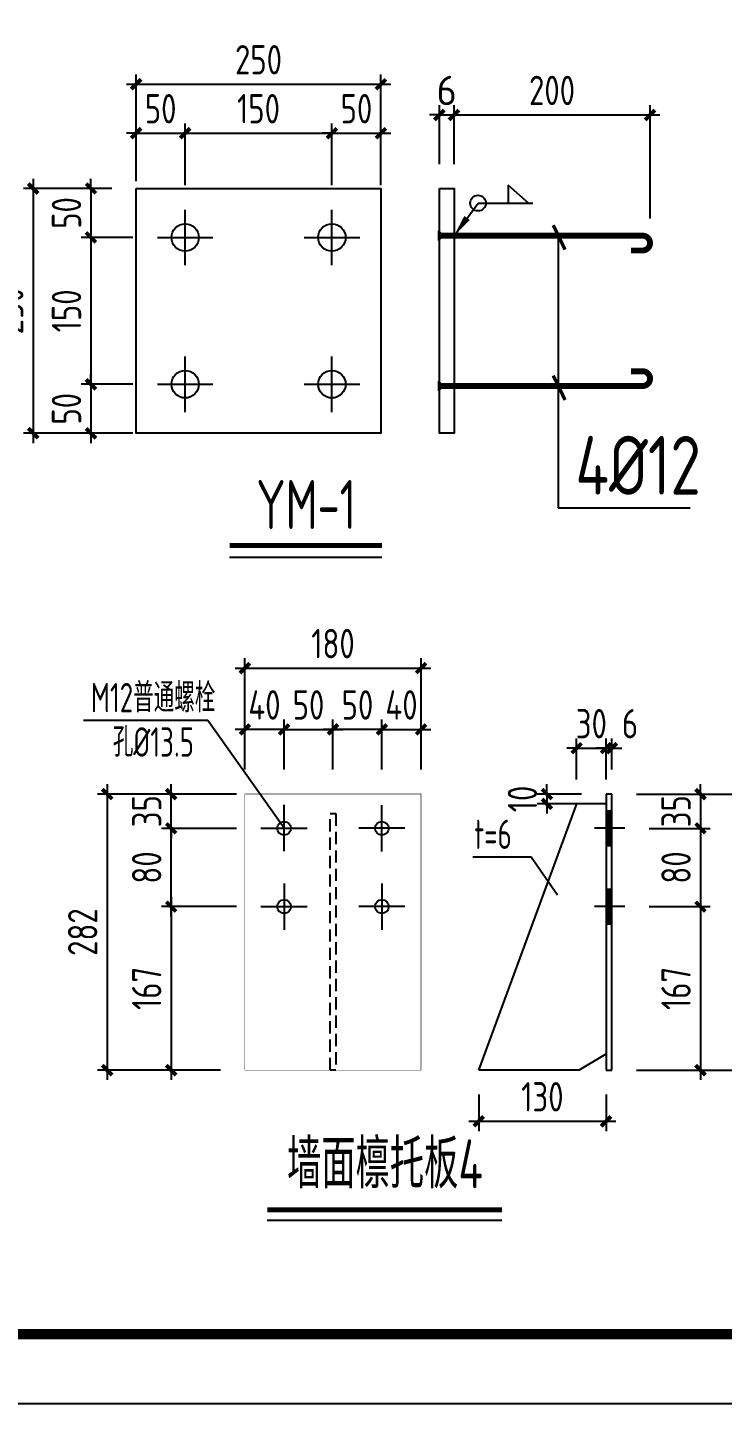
# Model space of a CAD drawing. Extents: x -89996 to 1006241, y -2176 to 440573.
# Drawn here: x 643585 to 657782, y -2176 to 25935 of the extents above; entities that cross this region are included whole.
import ezdxf

# ---------------------------------------------------------------- set-up
doc = ezdxf.new("R2010")
doc.units = 0
doc.header["$LTSCALE"] = 1000
doc.header["$MEASUREMENT"] = 0
doc.linetypes.add('DASHED', pattern=[0.75, 0.5, -0.25])
for name, color, linetype in [('AXIS', 3, 'Continuous'), ('PUB_DIM', 3, 'Continuous'), ('PUB_TEXT', 7, 'Continuous'), ('PUB_TITLE', 4, 'Continuous'), ('PZ', 202, 'Continuous'), ('REIN', 1, 'Continuous'), ('TEXT', 7, 'Continuous'), ('THIN', 7, 'Continuous'), ('框线', 252, 'Continuous')]:
    doc.layers.add(name, color=color, linetype=linetype)
doc.styles.add('TSSD_Dimension', font='Tssdeng.shx', dxfattribs={"width": 0.8, "bigfont": 'hztxt.shx'})
doc.styles.add('TSSD_Label', font='tssdeng.shx', dxfattribs={"width": 0.7, "bigfont": 'hztxt.shx'})
doc.dimstyles.new('TSSD_20_200', dxfattribs={"dimtxt": 600, "dimasz": 200, "dimexe": 200, "dimexo": 500, "dimgap": 200, "dimtad": 1, "dimdec": 0, "dimlfac": 0.05, "dimzin": 0, "dimdsep": 46, "dimtxsty": 'TSSD_Dimension', "dimblk": 'ARCHTICK', "dimblk1": 'ARCHTICK', "dimblk2": 'ARCHTICK', "dimcen": 0, "dimdle": 200, "dimclrt": 7, "dimadec": 0, "dimazin": 0, "dimtfac": 1, "dimtdec": 0, "dimtix": 1, "dimtmove": 2, "dimatfit": 3, "dimfxl": 0, "dimtolj": 1, "dimtzin": 0, "dimarcsym": 0})

# ---------------------------------------------------------------- blocks, each defined once
blk = doc.blocks.new('_ArchTick')
at = {"color": 0, "linetype": 'ByBlock', "const_width": 0.4}
blk.add_lwpolyline([(-0.5, -0.5), (0.5, 0.5)], dxfattribs=at)
blk = doc.blocks.new('*D609')
at = {"layer": 'AXIS', "color": 0, "linetype": 'ByBlock', "lineweight": -2, "transparency": 16777216}
for p, q in [((646519, 8174), (646519, 4434)), ((647853, 7974), (646319, 7974)), ((647525, 4634), (646319, 4634))]:
    blk.add_line(p, q, dxfattribs=at)
at = {"layer": 'Defpoints', "color": 0, "linetype": 'ByBlock', "transparency": 16777216}
for p in [(648353, 7974), (646519, 4634), (648025, 4634)]:
    blk.add_point(p, dxfattribs=at)
at = {"layer": 'AXIS', "color": 0, "linetype": 'ByBlock', "lineweight": -2, "transparency": 16777216, "xscale": 200, "yscale": 200, "zscale": 200}
for p, rotation in [((646519, 7974), 90), ((646519, 4634), 270)]:
    blk.add_blockref('_ArchTick', p, dxfattribs=dict(at, rotation=rotation))
at = {"layer": 'AXIS', "color": 7, "linetype": 'ByBlock', "transparency": 16777216, "insert": (646019, 6304), "char_height": 600, "attachment_point": 5, "rotation": 90, "style": 'TSSD_Dimension'}
blk.add_mtext('\\A1;167', dxfattribs=at)
blk = doc.blocks.new('*D610')
at = {"layer": 'AXIS', "color": 0, "linetype": 'ByBlock', "lineweight": -2, "transparency": 16777216}
for p, q in [((647853, 9574), (646319, 9574)), ((646519, 7774), (646519, 9774)), ((647853, 7974), (646319, 7974))]:
    blk.add_line(p, q, dxfattribs=at)
at = {"layer": 'Defpoints', "color": 0, "linetype": 'ByBlock', "transparency": 16777216}
for p in [(646519, 9574), (648353, 9574), (648353, 7974)]:
    blk.add_point(p, dxfattribs=at)
at = {"layer": 'AXIS', "color": 0, "linetype": 'ByBlock', "lineweight": -2, "transparency": 16777216, "xscale": 200, "yscale": 200, "zscale": 200}
for p, rotation in [((646519, 9574), 90), ((646519, 7974), 270)]:
    blk.add_blockref('_ArchTick', p, dxfattribs=dict(at, rotation=rotation))
at = {"layer": 'AXIS', "color": 7, "linetype": 'ByBlock', "transparency": 16777216, "insert": (646019, 8774), "char_height": 600, "attachment_point": 5, "rotation": 90, "style": 'TSSD_Dimension'}
blk.add_mtext('\\A1;80', dxfattribs=at)
blk = doc.blocks.new('*D462')
at = {"layer": 'AXIS', "color": 0, "linetype": 'ByBlock', "lineweight": -2, "transparency": 16777216}
for p, q in [((649825, 11595), (649625, 11595)), ((649825, 10774), (649825, 11795)), ((650824, 11595), (649825, 11595)), ((650824, 10774), (650824, 11795)), ((650824, 11595), (651024, 11595))]:
    blk.add_line(p, q, dxfattribs=at)
at = {"layer": 'Defpoints', "color": 0, "linetype": 'ByBlock', "transparency": 16777216}
for p in [(649825, 11595), (649825, 10274), (650824, 10274)]:
    blk.add_point(p, dxfattribs=at)
at = {"layer": 'AXIS', "color": 0, "linetype": 'ByBlock', "lineweight": -2, "transparency": 16777216, "xscale": 200, "yscale": 200, "zscale": 200}
blk.add_blockref('_ArchTick', (649825, 11595), dxfattribs=at)
at = {"layer": 'AXIS', "color": 0, "linetype": 'ByBlock', "lineweight": -2, "transparency": 16777216, "xscale": 200, "yscale": 200, "zscale": 200, "rotation": 180}
blk.add_blockref('_ArchTick', (650824, 11595), dxfattribs=at)
at = {"layer": 'AXIS', "color": 7, "linetype": 'ByBlock', "transparency": 16777216, "insert": (650325, 12095), "char_height": 600, "attachment_point": 5, "style": 'TSSD_Dimension'}
blk.add_mtext('\\A1;50', dxfattribs=at)
blk = doc.blocks.new('*D463')
at = {"layer": 'AXIS', "color": 0, "linetype": 'ByBlock', "lineweight": -2, "transparency": 16777216}
for p, q in [((648826, 11595), (648626, 11595)), ((648826, 10774), (648826, 11795)), ((648826, 11595), (649825, 11595)), ((649825, 10774), (649825, 11795)), ((649825, 11595), (650025, 11595))]:
    blk.add_line(p, q, dxfattribs=at)
at = {"layer": 'Defpoints', "color": 0, "linetype": 'ByBlock', "transparency": 16777216}
for p in [(649825, 11595), (648826, 10274), (649825, 10274)]:
    blk.add_point(p, dxfattribs=at)
at = {"layer": 'AXIS', "color": 0, "linetype": 'ByBlock', "lineweight": -2, "transparency": 16777216, "xscale": 200, "yscale": 200, "zscale": 200}
blk.add_blockref('_ArchTick', (648826, 11595), dxfattribs=at)
at = {"layer": 'AXIS', "color": 0, "linetype": 'ByBlock', "lineweight": -2, "transparency": 16777216, "xscale": 200, "yscale": 200, "zscale": 200, "rotation": 180}
blk.add_blockref('_ArchTick', (649825, 11595), dxfattribs=at)
at = {"layer": 'AXIS', "color": 7, "linetype": 'ByBlock', "transparency": 16777216, "insert": (649325, 12095), "char_height": 600, "attachment_point": 5, "style": 'TSSD_Dimension'}
blk.add_mtext('\\A1;50', dxfattribs=at)
blk = doc.blocks.new('*D464')
at = {"layer": 'AXIS', "color": 0, "linetype": 'ByBlock', "lineweight": -2, "transparency": 16777216}
for p, q in [((648025, 11595), (647825, 11595)), ((648025, 10774), (648025, 11795)), ((648826, 11595), (648025, 11595)), ((648826, 10774), (648826, 11795)), ((648826, 11595), (649026, 11595))]:
    blk.add_line(p, q, dxfattribs=at)
at = {"layer": 'Defpoints', "color": 0, "linetype": 'ByBlock', "transparency": 16777216}
for p in [(648025, 11595), (648025, 10274), (648826, 10274)]:
    blk.add_point(p, dxfattribs=at)
at = {"layer": 'AXIS', "color": 0, "linetype": 'ByBlock', "lineweight": -2, "transparency": 16777216, "xscale": 200, "yscale": 200, "zscale": 200}
blk.add_blockref('_ArchTick', (648025, 11595), dxfattribs=at)
at = {"layer": 'AXIS', "color": 0, "linetype": 'ByBlock', "lineweight": -2, "transparency": 16777216, "xscale": 200, "yscale": 200, "zscale": 200, "rotation": 180}
blk.add_blockref('_ArchTick', (648826, 11595), dxfattribs=at)
at = {"layer": 'AXIS', "color": 7, "linetype": 'ByBlock', "transparency": 16777216, "insert": (648425, 12095), "char_height": 600, "attachment_point": 5, "style": 'TSSD_Dimension'}
blk.add_mtext('\\A1;40', dxfattribs=at)
blk = doc.blocks.new('*D465')
at = {"layer": 'AXIS', "color": 0, "linetype": 'ByBlock', "lineweight": -2, "transparency": 16777216}
for p, q in [((650825, 11595), (650625, 11595)), ((650825, 10774), (650825, 11795)), ((650825, 11595), (651625, 11595)), ((651625, 10774), (651625, 11795)), ((651625, 11595), (651825, 11595))]:
    blk.add_line(p, q, dxfattribs=at)
at = {"layer": 'Defpoints', "color": 0, "linetype": 'ByBlock', "transparency": 16777216}
for p in [(651625, 11595), (650825, 10274), (651625, 10274)]:
    blk.add_point(p, dxfattribs=at)
at = {"layer": 'AXIS', "color": 0, "linetype": 'ByBlock', "lineweight": -2, "transparency": 16777216, "xscale": 200, "yscale": 200, "zscale": 200}
blk.add_blockref('_ArchTick', (650825, 11595), dxfattribs=at)
at = {"layer": 'AXIS', "color": 0, "linetype": 'ByBlock', "lineweight": -2, "transparency": 16777216, "xscale": 200, "yscale": 200, "zscale": 200, "rotation": 180}
blk.add_blockref('_ArchTick', (651625, 11595), dxfattribs=at)
at = {"layer": 'AXIS', "color": 7, "linetype": 'ByBlock', "transparency": 16777216, "insert": (651225, 12095), "char_height": 600, "attachment_point": 5, "style": 'TSSD_Dimension'}
blk.add_mtext('\\A1;40', dxfattribs=at)
blk = doc.blocks.new('*D466')
at = {"layer": 'AXIS', "color": 0, "linetype": 'ByBlock', "lineweight": -2, "transparency": 16777216}
for p, q in [((648025, 10774), (648025, 13048)), ((651625, 10774), (651625, 13048)), ((647825, 12848), (651825, 12848))]:
    blk.add_line(p, q, dxfattribs=at)
at = {"layer": 'Defpoints', "color": 0, "linetype": 'ByBlock', "transparency": 16777216}
for p in [(651625, 12848), (648025, 10274), (651625, 10274)]:
    blk.add_point(p, dxfattribs=at)
at = {"layer": 'AXIS', "color": 0, "linetype": 'ByBlock', "lineweight": -2, "transparency": 16777216, "xscale": 200, "yscale": 200, "zscale": 200, "rotation": 180}
blk.add_blockref('_ArchTick', (648025, 12848), dxfattribs=at)
at = {"layer": 'AXIS', "color": 0, "linetype": 'ByBlock', "lineweight": -2, "transparency": 16777216, "xscale": 200, "yscale": 200, "zscale": 200}
blk.add_blockref('_ArchTick', (651625, 12848), dxfattribs=at)
at = {"layer": 'AXIS', "color": 7, "linetype": 'ByBlock', "transparency": 16777216, "insert": (649825, 13348), "char_height": 600, "attachment_point": 5, "style": 'TSSD_Dimension'}
blk.add_mtext('\\A1;180', dxfattribs=at)
blk = doc.blocks.new('*D467')
at = {"layer": 'AXIS', "color": 0, "linetype": 'ByBlock', "lineweight": -2, "transparency": 16777216}
for p, q in [((645212, 10474), (645212, 4434)), ((647525, 10274), (645012, 10274)), ((647525, 4634), (645012, 4634))]:
    blk.add_line(p, q, dxfattribs=at)
at = {"layer": 'Defpoints', "color": 0, "linetype": 'ByBlock', "transparency": 16777216}
for p in [(648025, 10274), (645212, 4634), (648025, 4634)]:
    blk.add_point(p, dxfattribs=at)
at = {"layer": 'AXIS', "color": 0, "linetype": 'ByBlock', "lineweight": -2, "transparency": 16777216, "xscale": 200, "yscale": 200, "zscale": 200}
for p, rotation in [((645212, 10274), 90), ((645212, 4634), 270)]:
    blk.add_blockref('_ArchTick', p, dxfattribs=dict(at, rotation=rotation))
at = {"layer": 'AXIS', "color": 7, "linetype": 'ByBlock', "transparency": 16777216, "insert": (644712, 7454), "char_height": 600, "attachment_point": 5, "rotation": 90, "style": 'TSSD_Dimension'}
blk.add_mtext('\\A1;282', dxfattribs=at)
blk = doc.blocks.new('*D611')
at = {"layer": 'AXIS', "color": 0, "linetype": 'ByBlock', "lineweight": -2, "transparency": 16777216}
for p, q in [((646519, 10274), (646519, 10474)), ((647853, 10274), (646319, 10274)), ((646519, 9574), (646519, 10274)), ((647853, 9574), (646319, 9574)), ((646519, 9574), (646519, 9374))]:
    blk.add_line(p, q, dxfattribs=at)
at = {"layer": 'Defpoints', "color": 0, "linetype": 'ByBlock', "transparency": 16777216}
for p in [(646519, 10274), (648353, 10274), (648353, 9574)]:
    blk.add_point(p, dxfattribs=at)
at = {"layer": 'AXIS', "color": 0, "linetype": 'ByBlock', "lineweight": -2, "transparency": 16777216, "xscale": 200, "yscale": 200, "zscale": 200}
for p, rotation in [((646519, 10274), 270), ((646519, 9574), 90)]:
    blk.add_blockref('_ArchTick', p, dxfattribs=dict(at, rotation=rotation))
at = {"layer": 'AXIS', "color": 7, "linetype": 'ByBlock', "transparency": 16777216, "insert": (646019, 9924), "char_height": 600, "attachment_point": 5, "rotation": 90, "style": 'TSSD_Dimension'}
blk.add_mtext('\\A1;35', dxfattribs=at)
blk = doc.blocks.new('*D468')
at = {"layer": 'AXIS', "color": 0, "linetype": 'ByBlock', "lineweight": -2, "transparency": 16777216}
for p, q in [((658934, 10474), (658934, 4434)), ((656023, 10274), (659134, 10274)), ((656023, 4634), (659134, 4634))]:
    blk.add_line(p, q, dxfattribs=at)
at = {"layer": 'Defpoints', "color": 0, "linetype": 'ByBlock', "transparency": 16777216}
for p in [(655523, 10274), (655523, 4634), (658934, 4634)]:
    blk.add_point(p, dxfattribs=at)
at = {"layer": 'AXIS', "color": 0, "linetype": 'ByBlock', "lineweight": -2, "transparency": 16777216, "xscale": 200, "yscale": 200, "zscale": 200}
for p, rotation in [((658934, 10274), 90), ((658934, 4634), 270)]:
    blk.add_blockref('_ArchTick', p, dxfattribs=dict(at, rotation=rotation))
at = {"layer": 'AXIS', "color": 7, "linetype": 'ByBlock', "transparency": 16777216, "insert": (658434, 7454), "char_height": 600, "attachment_point": 5, "rotation": 90, "style": 'TSSD_Dimension'}
blk.add_mtext('\\A1;282', dxfattribs=at)
blk = doc.blocks.new('*D469')
at = {"layer": 'AXIS', "color": 0, "linetype": 'ByBlock', "lineweight": -2, "transparency": 16777216}
for p, q in [((654803, 10574), (654803, 11412)), ((655403, 10574), (655403, 11412)), ((654803, 11212), (654603, 11212)), ((654803, 11212), (655403, 11212)), ((655403, 11212), (655603, 11212))]:
    blk.add_line(p, q, dxfattribs=at)
at = {"layer": 'Defpoints', "color": 0, "linetype": 'ByBlock', "transparency": 16777216}
for p in [(655403, 11212), (654803, 10074), (655403, 10074)]:
    blk.add_point(p, dxfattribs=at)
at = {"layer": 'AXIS', "color": 0, "linetype": 'ByBlock', "lineweight": -2, "transparency": 16777216, "xscale": 200, "yscale": 200, "zscale": 200}
blk.add_blockref('_ArchTick', (654803, 11212), dxfattribs=at)
at = {"layer": 'AXIS', "color": 0, "linetype": 'ByBlock', "lineweight": -2, "transparency": 16777216, "xscale": 200, "yscale": 200, "zscale": 200, "rotation": 180}
blk.add_blockref('_ArchTick', (655403, 11212), dxfattribs=at)
at = {"layer": 'AXIS', "color": 7, "linetype": 'ByBlock', "transparency": 16777216, "insert": (655103, 11712), "char_height": 600, "attachment_point": 5, "style": 'TSSD_Dimension'}
blk.add_mtext('\\A1;30', dxfattribs=at)
blk = doc.blocks.new('*D470')
at = {"layer": 'AXIS', "color": 0, "linetype": 'ByBlock', "lineweight": -2, "transparency": 16777216}
for p, q in [((657333, 8174), (657333, 4434)), ((656286, 7974), (657533, 7974)), ((656023, 4634), (657533, 4634))]:
    blk.add_line(p, q, dxfattribs=at)
at = {"layer": 'Defpoints', "color": 0, "linetype": 'ByBlock', "transparency": 16777216}
for p in [(655786, 7974), (655523, 4634), (657333, 4634)]:
    blk.add_point(p, dxfattribs=at)
at = {"layer": 'AXIS', "color": 0, "linetype": 'ByBlock', "lineweight": -2, "transparency": 16777216, "xscale": 200, "yscale": 200, "zscale": 200}
for p, rotation in [((657333, 7974), 90), ((657333, 4634), 270)]:
    blk.add_blockref('_ArchTick', p, dxfattribs=dict(at, rotation=rotation))
at = {"layer": 'AXIS', "color": 7, "linetype": 'ByBlock', "transparency": 16777216, "insert": (656833, 6304), "char_height": 600, "attachment_point": 5, "rotation": 90, "style": 'TSSD_Dimension'}
blk.add_mtext('\\A1;167', dxfattribs=at)
blk = doc.blocks.new('*D471')
at = {"layer": 'AXIS', "color": 0, "linetype": 'ByBlock', "lineweight": -2, "transparency": 16777216}
for p, q in [((656286, 9574), (657533, 9574)), ((657333, 9774), (657333, 7774)), ((656286, 7974), (657533, 7974))]:
    blk.add_line(p, q, dxfattribs=at)
at = {"layer": 'Defpoints', "color": 0, "linetype": 'ByBlock', "transparency": 16777216}
for p in [(655786, 9574), (655786, 7974), (657333, 7974)]:
    blk.add_point(p, dxfattribs=at)
at = {"layer": 'AXIS', "color": 0, "linetype": 'ByBlock', "lineweight": -2, "transparency": 16777216, "xscale": 200, "yscale": 200, "zscale": 200}
for p, rotation in [((657333, 9574), 90), ((657333, 7974), 270)]:
    blk.add_blockref('_ArchTick', p, dxfattribs=dict(at, rotation=rotation))
at = {"layer": 'AXIS', "color": 7, "linetype": 'ByBlock', "transparency": 16777216, "insert": (656833, 8774), "char_height": 600, "attachment_point": 5, "rotation": 90, "style": 'TSSD_Dimension'}
blk.add_mtext('\\A1;80', dxfattribs=at)
blk = doc.blocks.new('*D472')
at = {"layer": 'AXIS', "color": 0, "linetype": 'ByBlock', "lineweight": -2, "transparency": 16777216}
for p, q in [((657333, 10274), (657333, 10474)), ((656023, 10274), (657533, 10274)), ((657333, 10274), (657333, 9574)), ((656286, 9574), (657533, 9574)), ((657333, 9574), (657333, 9374))]:
    blk.add_line(p, q, dxfattribs=at)
at = {"layer": 'Defpoints', "color": 0, "linetype": 'ByBlock', "transparency": 16777216}
for p in [(655523, 10274), (655786, 9574), (657333, 9574)]:
    blk.add_point(p, dxfattribs=at)
at = {"layer": 'AXIS', "color": 0, "linetype": 'ByBlock', "lineweight": -2, "transparency": 16777216, "xscale": 200, "yscale": 200, "zscale": 200}
for p, rotation in [((657333, 10274), 270), ((657333, 9574), 90)]:
    blk.add_blockref('_ArchTick', p, dxfattribs=dict(at, rotation=rotation))
at = {"layer": 'AXIS', "color": 7, "linetype": 'ByBlock', "transparency": 16777216, "insert": (656833, 9924), "char_height": 600, "attachment_point": 5, "rotation": 90, "style": 'TSSD_Dimension'}
blk.add_mtext('\\A1;35', dxfattribs=at)
blk = doc.blocks.new('*D473')
at = {"layer": 'AXIS', "color": 0, "linetype": 'ByBlock', "lineweight": -2, "transparency": 16777216}
for p, q in [((654196, 10274), (654196, 10474)), ((654903, 10274), (653996, 10274)), ((654196, 10274), (654196, 10074)), ((654903, 10074), (653996, 10074)), ((654196, 10074), (654196, 9874))]:
    blk.add_line(p, q, dxfattribs=at)
at = {"layer": 'Defpoints', "color": 0, "linetype": 'ByBlock', "transparency": 16777216}
for p in [(655403, 10274), (654196, 10074), (655403, 10074)]:
    blk.add_point(p, dxfattribs=at)
at = {"layer": 'AXIS', "color": 0, "linetype": 'ByBlock', "lineweight": -2, "transparency": 16777216, "xscale": 200, "yscale": 200, "zscale": 200}
for p, rotation in [((654196, 10274), 270), ((654196, 10074), 90)]:
    blk.add_blockref('_ArchTick', p, dxfattribs=dict(at, rotation=rotation))
at = {"layer": 'AXIS', "color": 7, "linetype": 'ByBlock', "transparency": 16777216, "insert": (653696, 10174), "char_height": 600, "attachment_point": 5, "rotation": 90, "style": 'TSSD_Dimension'}
blk.add_mtext('\\A1;10', dxfattribs=at)
blk = doc.blocks.new('*D474')
at = {"layer": 'AXIS', "color": 0, "linetype": 'ByBlock', "lineweight": -2, "transparency": 16777216}
for p, q in [((655403, 10774), (655403, 11412)), ((655523, 10774), (655523, 11412)), ((655403, 11212), (655203, 11212)), ((655403, 11212), (655523, 11212)), ((655523, 11212), (655723, 11212))]:
    blk.add_line(p, q, dxfattribs=at)
at = {"layer": 'Defpoints', "color": 0, "linetype": 'ByBlock', "transparency": 16777216}
for p in [(655523, 11212), (655403, 10274), (655523, 10274)]:
    blk.add_point(p, dxfattribs=at)
at = {"layer": 'AXIS', "color": 0, "linetype": 'ByBlock', "lineweight": -2, "transparency": 16777216, "xscale": 200, "yscale": 200, "zscale": 200}
blk.add_blockref('_ArchTick', (655403, 11212), dxfattribs=at)
at = {"layer": 'AXIS', "color": 0, "linetype": 'ByBlock', "lineweight": -2, "transparency": 16777216, "xscale": 200, "yscale": 200, "zscale": 200, "rotation": 180}
blk.add_blockref('_ArchTick', (655523, 11212), dxfattribs=at)
at = {"layer": 'AXIS', "color": 7, "linetype": 'ByBlock', "transparency": 16777216, "insert": (655893, 11712), "char_height": 600, "attachment_point": 5, "style": 'TSSD_Dimension'}
blk.add_mtext('\\A1;6', dxfattribs=at)
blk = doc.blocks.new('*D475')
at = {"layer": 'AXIS', "color": 0, "linetype": 'ByBlock', "lineweight": -2, "transparency": 16777216}
for p, q in [((652803, 4134), (652803, 3389)), ((655403, 4134), (655403, 3389)), ((652603, 3589), (655603, 3589))]:
    blk.add_line(p, q, dxfattribs=at)
at = {"layer": 'Defpoints', "color": 0, "linetype": 'ByBlock', "transparency": 16777216}
for p in [(652803, 4634), (655403, 4634), (655403, 3589)]:
    blk.add_point(p, dxfattribs=at)
at = {"layer": 'AXIS', "color": 0, "linetype": 'ByBlock', "lineweight": -2, "transparency": 16777216, "xscale": 200, "yscale": 200, "zscale": 200, "rotation": 180}
blk.add_blockref('_ArchTick', (652803, 3589), dxfattribs=at)
at = {"layer": 'AXIS', "color": 0, "linetype": 'ByBlock', "lineweight": -2, "transparency": 16777216, "xscale": 200, "yscale": 200, "zscale": 200}
blk.add_blockref('_ArchTick', (655403, 3589), dxfattribs=at)
at = {"layer": 'AXIS', "color": 7, "linetype": 'ByBlock', "transparency": 16777216, "insert": (654103, 4089), "char_height": 600, "attachment_point": 5, "style": 'TSSD_Dimension'}
blk.add_mtext('\\A1;130', dxfattribs=at)
blk = doc.blocks.new('*D612')
at = {"layer": 'AXIS', "color": 0, "linetype": 'ByBlock', "lineweight": -2, "transparency": 16777216}
for p, q in [((645804, 22798), (645804, 23976)), ((646804, 22713), (646804, 23976)), ((645804, 23776), (645604, 23776)), ((645804, 23776), (646804, 23776)), ((646804, 23776), (647004, 23776))]:
    blk.add_line(p, q, dxfattribs=at)
at = {"layer": 'Defpoints', "color": 0, "linetype": 'ByBlock', "transparency": 16777216}
for p in [(646804, 23776), (645804, 22298), (646804, 22213)]:
    blk.add_point(p, dxfattribs=at)
at = {"layer": 'AXIS', "color": 0, "linetype": 'ByBlock', "lineweight": -2, "transparency": 16777216, "xscale": 200, "yscale": 200, "zscale": 200}
blk.add_blockref('_ArchTick', (645804, 23776), dxfattribs=at)
at = {"layer": 'AXIS', "color": 0, "linetype": 'ByBlock', "lineweight": -2, "transparency": 16777216, "xscale": 200, "yscale": 200, "zscale": 200, "rotation": 180}
blk.add_blockref('_ArchTick', (646804, 23776), dxfattribs=at)
at = {"layer": 'AXIS', "color": 7, "linetype": 'ByBlock', "transparency": 16777216, "insert": (646304, 24276), "char_height": 600, "attachment_point": 5, "style": 'TSSD_Dimension'}
blk.add_mtext('\\A1;50', dxfattribs=at)
blk = doc.blocks.new('*D613')
at = {"layer": 'AXIS', "color": 0, "linetype": 'ByBlock', "lineweight": -2, "transparency": 16777216}
for p, q in [((646804, 22713), (646804, 23976)), ((649804, 22713), (649804, 23976)), ((646604, 23776), (650004, 23776))]:
    blk.add_line(p, q, dxfattribs=at)
at = {"layer": 'Defpoints', "color": 0, "linetype": 'ByBlock', "transparency": 16777216}
for p in [(649804, 23776), (646804, 22213), (649804, 22213)]:
    blk.add_point(p, dxfattribs=at)
at = {"layer": 'AXIS', "color": 0, "linetype": 'ByBlock', "lineweight": -2, "transparency": 16777216, "xscale": 200, "yscale": 200, "zscale": 200, "rotation": 180}
blk.add_blockref('_ArchTick', (646804, 23776), dxfattribs=at)
at = {"layer": 'AXIS', "color": 0, "linetype": 'ByBlock', "lineweight": -2, "transparency": 16777216, "xscale": 200, "yscale": 200, "zscale": 200}
blk.add_blockref('_ArchTick', (649804, 23776), dxfattribs=at)
at = {"layer": 'AXIS', "color": 7, "linetype": 'ByBlock', "transparency": 16777216, "insert": (648304, 24276), "char_height": 600, "attachment_point": 5, "style": 'TSSD_Dimension'}
blk.add_mtext('\\A1;150', dxfattribs=at)
blk = doc.blocks.new('*D614')
at = {"layer": 'AXIS', "color": 0, "linetype": 'ByBlock', "lineweight": -2, "transparency": 16777216}
for p, q in [((649804, 22713), (649804, 23976)), ((650804, 22713), (650804, 23976)), ((649804, 23776), (649604, 23776)), ((649804, 23776), (650804, 23776)), ((650804, 23776), (651004, 23776))]:
    blk.add_line(p, q, dxfattribs=at)
at = {"layer": 'Defpoints', "color": 0, "linetype": 'ByBlock', "transparency": 16777216}
for p in [(650804, 23776), (649804, 22213), (650804, 22213)]:
    blk.add_point(p, dxfattribs=at)
at = {"layer": 'AXIS', "color": 0, "linetype": 'ByBlock', "lineweight": -2, "transparency": 16777216, "xscale": 200, "yscale": 200, "zscale": 200}
blk.add_blockref('_ArchTick', (649804, 23776), dxfattribs=at)
at = {"layer": 'AXIS', "color": 0, "linetype": 'ByBlock', "lineweight": -2, "transparency": 16777216, "xscale": 200, "yscale": 200, "zscale": 200, "rotation": 180}
blk.add_blockref('_ArchTick', (650804, 23776), dxfattribs=at)
at = {"layer": 'AXIS', "color": 7, "linetype": 'ByBlock', "transparency": 16777216, "insert": (650304, 24276), "char_height": 600, "attachment_point": 5, "style": 'TSSD_Dimension'}
blk.add_mtext('\\A1;50', dxfattribs=at)
blk = doc.blocks.new('*D615')
at = {"layer": 'AXIS', "color": 0, "linetype": 'ByBlock', "lineweight": -2, "transparency": 16777216}
for p, q in [((645604, 24776), (651004, 24776)), ((645804, 23146), (645804, 24976)), ((650804, 23146), (650804, 24976))]:
    blk.add_line(p, q, dxfattribs=at)
at = {"layer": 'Defpoints', "color": 0, "linetype": 'ByBlock', "transparency": 16777216}
for p in [(650804, 24776), (645804, 22646), (650804, 22646)]:
    blk.add_point(p, dxfattribs=at)
at = {"layer": 'AXIS', "color": 0, "linetype": 'ByBlock', "lineweight": -2, "transparency": 16777216, "xscale": 200, "yscale": 200, "zscale": 200, "rotation": 180}
blk.add_blockref('_ArchTick', (645804, 24776), dxfattribs=at)
at = {"layer": 'AXIS', "color": 0, "linetype": 'ByBlock', "lineweight": -2, "transparency": 16777216, "xscale": 200, "yscale": 200, "zscale": 200}
blk.add_blockref('_ArchTick', (650804, 24776), dxfattribs=at)
at = {"layer": 'AXIS', "color": 7, "linetype": 'ByBlock', "transparency": 16777216, "insert": (648304, 25276), "char_height": 600, "attachment_point": 5, "style": 'TSSD_Dimension'}
blk.add_mtext('\\A1;250', dxfattribs=at)
blk = doc.blocks.new('*D616')
at = {"layer": 'AXIS', "color": 0, "linetype": 'ByBlock', "lineweight": -2, "transparency": 16777216}
for p, q in [((644881, 22646), (644881, 22846)), ((645304, 22646), (644681, 22646)), ((644881, 22646), (644881, 21646)), ((645737, 21646), (644681, 21646)), ((644881, 21646), (644881, 21446))]:
    blk.add_line(p, q, dxfattribs=at)
at = {"layer": 'Defpoints', "color": 0, "linetype": 'ByBlock', "transparency": 16777216}
for p in [(645804, 22646), (644881, 21646), (646237, 21646)]:
    blk.add_point(p, dxfattribs=at)
at = {"layer": 'AXIS', "color": 0, "linetype": 'ByBlock', "lineweight": -2, "transparency": 16777216, "xscale": 200, "yscale": 200, "zscale": 200}
for p, rotation in [((644881, 22646), 270), ((644881, 21646), 90)]:
    blk.add_blockref('_ArchTick', p, dxfattribs=dict(at, rotation=rotation))
at = {"layer": 'AXIS', "color": 7, "linetype": 'ByBlock', "transparency": 16777216, "insert": (644381, 22146), "char_height": 600, "attachment_point": 5, "rotation": 90, "style": 'TSSD_Dimension'}
blk.add_mtext('\\A1;50', dxfattribs=at)
blk = doc.blocks.new('*D617')
at = {"layer": 'AXIS', "color": 0, "linetype": 'ByBlock', "lineweight": -2, "transparency": 16777216}
for p, q in [((645737, 21646), (644681, 21646)), ((644881, 21846), (644881, 18446)), ((645737, 18646), (644681, 18646))]:
    blk.add_line(p, q, dxfattribs=at)
at = {"layer": 'Defpoints', "color": 0, "linetype": 'ByBlock', "transparency": 16777216}
for p in [(646237, 21646), (644881, 18646), (646237, 18646)]:
    blk.add_point(p, dxfattribs=at)
at = {"layer": 'AXIS', "color": 0, "linetype": 'ByBlock', "lineweight": -2, "transparency": 16777216, "xscale": 200, "yscale": 200, "zscale": 200}
for p, rotation in [((644881, 21646), 90), ((644881, 18646), 270)]:
    blk.add_blockref('_ArchTick', p, dxfattribs=dict(at, rotation=rotation))
at = {"layer": 'AXIS', "color": 7, "linetype": 'ByBlock', "transparency": 16777216, "insert": (644381, 20146), "char_height": 600, "attachment_point": 5, "rotation": 90, "style": 'TSSD_Dimension'}
blk.add_mtext('\\A1;150', dxfattribs=at)
blk = doc.blocks.new('*D618')
at = {"layer": 'AXIS', "color": 0, "linetype": 'ByBlock', "lineweight": -2, "transparency": 16777216}
for p, q in [((644881, 18646), (644881, 18846)), ((645737, 18646), (644681, 18646)), ((644881, 18646), (644881, 17646)), ((645737, 17646), (644681, 17646)), ((644881, 17646), (644881, 17446))]:
    blk.add_line(p, q, dxfattribs=at)
at = {"layer": 'Defpoints', "color": 0, "linetype": 'ByBlock', "transparency": 16777216}
for p in [(646237, 18646), (644881, 17646), (646237, 17646)]:
    blk.add_point(p, dxfattribs=at)
at = {"layer": 'AXIS', "color": 0, "linetype": 'ByBlock', "lineweight": -2, "transparency": 16777216, "xscale": 200, "yscale": 200, "zscale": 200}
for p, rotation in [((644881, 18646), 270), ((644881, 17646), 90)]:
    blk.add_blockref('_ArchTick', p, dxfattribs=dict(at, rotation=rotation))
at = {"layer": 'AXIS', "color": 7, "linetype": 'ByBlock', "transparency": 16777216, "insert": (644381, 18146), "char_height": 600, "attachment_point": 5, "rotation": 90, "style": 'TSSD_Dimension'}
blk.add_mtext('\\A1;50', dxfattribs=at)
blk = doc.blocks.new('*D619')
at = {"layer": 'AXIS', "color": 0, "linetype": 'ByBlock', "lineweight": -2, "transparency": 16777216}
for p, q in [((643700, 22846), (643700, 17446)), ((645304, 22646), (643500, 22646)), ((645304, 17646), (643500, 17646))]:
    blk.add_line(p, q, dxfattribs=at)
at = {"layer": 'Defpoints', "color": 0, "linetype": 'ByBlock', "transparency": 16777216}
for p in [(645804, 22646), (643700, 17646), (645804, 17646)]:
    blk.add_point(p, dxfattribs=at)
at = {"layer": 'AXIS', "color": 0, "linetype": 'ByBlock', "lineweight": -2, "transparency": 16777216, "xscale": 200, "yscale": 200, "zscale": 200}
for p, rotation in [((643700, 22646), 90), ((643700, 17646), 270)]:
    blk.add_blockref('_ArchTick', p, dxfattribs=dict(at, rotation=rotation))
at = {"layer": 'AXIS', "color": 7, "linetype": 'ByBlock', "transparency": 16777216, "insert": (643200, 20146), "char_height": 600, "attachment_point": 5, "rotation": 90, "style": 'TSSD_Dimension'}
blk.add_mtext('\\A1;250', dxfattribs=at)
blk = doc.blocks.new('*D620')
at = {"layer": 'AXIS', "color": 0, "linetype": 'ByBlock', "lineweight": -2, "transparency": 16777216}
for p, q in [((651998, 23146), (651998, 24349)), ((652298, 23146), (652298, 24349)), ((651998, 24149), (651798, 24149)), ((651998, 24149), (652298, 24149)), ((652298, 24149), (652498, 24149))]:
    blk.add_line(p, q, dxfattribs=at)
at = {"layer": 'Defpoints', "color": 0, "linetype": 'ByBlock', "transparency": 16777216}
for p in [(652298, 24149), (651998, 22646), (652298, 22646)]:
    blk.add_point(p, dxfattribs=at)
at = {"layer": 'AXIS', "color": 0, "linetype": 'ByBlock', "lineweight": -2, "transparency": 16777216, "xscale": 200, "yscale": 200, "zscale": 200}
blk.add_blockref('_ArchTick', (651998, 24149), dxfattribs=at)
at = {"layer": 'AXIS', "color": 0, "linetype": 'ByBlock', "lineweight": -2, "transparency": 16777216, "xscale": 200, "yscale": 200, "zscale": 200, "rotation": 180}
blk.add_blockref('_ArchTick', (652298, 24149), dxfattribs=at)
at = {"layer": 'AXIS', "color": 7, "linetype": 'ByBlock', "transparency": 16777216, "insert": (652148, 24649), "char_height": 600, "attachment_point": 5, "style": 'TSSD_Dimension'}
blk.add_mtext('\\A1;{\\W1;6}', dxfattribs=at)
blk = doc.blocks.new('*D621')
at = {"layer": 'AXIS', "color": 0, "linetype": 'ByBlock', "lineweight": -2, "transparency": 16777216}
for p, q in [((652298, 23146), (652298, 24349)), ((656302, 22031), (656302, 24349)), ((652098, 24149), (656502, 24149))]:
    blk.add_line(p, q, dxfattribs=at)
at = {"layer": 'Defpoints', "color": 0, "linetype": 'ByBlock', "transparency": 16777216}
for p in [(656302, 24149), (652298, 22646), (656302, 21531)]:
    blk.add_point(p, dxfattribs=at)
at = {"layer": 'AXIS', "color": 0, "linetype": 'ByBlock', "lineweight": -2, "transparency": 16777216, "xscale": 200, "yscale": 200, "zscale": 200, "rotation": 180}
blk.add_blockref('_ArchTick', (652298, 24149), dxfattribs=at)
at = {"layer": 'AXIS', "color": 0, "linetype": 'ByBlock', "lineweight": -2, "transparency": 16777216, "xscale": 200, "yscale": 200, "zscale": 200}
blk.add_blockref('_ArchTick', (656302, 24149), dxfattribs=at)
at = {"layer": 'AXIS', "color": 7, "linetype": 'ByBlock', "transparency": 16777216, "insert": (654300, 24649), "char_height": 600, "attachment_point": 5, "style": 'TSSD_Dimension'}
blk.add_mtext('\\A1;200', dxfattribs=at)

msp = doc.modelspace()

# ---------------------------------------------------------------- linework, layer by layer
at = {"color": 1, "const_width": 120.69}
for points in [[(651962.64, 21681.93), (656151.51, 21681.93, -1), (656151.51, 21380.21), (655910.13, 21380.21)], [(651962.64, 18610.82), (656151.51, 18610.82, 1), (656151.51, 18912.54), (655910.13, 18912.54)]]:
    msp.add_lwpolyline(points, format="xyb", dxfattribs=at)
at = {"color": 3, "const_width": 100}
msp.add_lwpolyline([(647712.79, 15350.94), (650824.81, 15350.94)], dxfattribs=at)
at = {"color": 3}
msp.add_lwpolyline([(647712.79, 15110.94), (650824.81, 15110.94)], dxfattribs=at)
at = {"color": 3, "const_width": 100, "elevation": 0}
msp.add_lwpolyline([(648483.1, 1781.23), (653275.81, 1781.23)], dxfattribs=at)
at = {"color": 3, "elevation": 0}
msp.add_lwpolyline([(648483.1, 1571), (653275.81, 1571)], dxfattribs=at)
msp.add_circle((652788.52, 22347.64), 160.44)
at = {"layer": 'AXIS', "linetype": 'ByBlock'}
for p, q in [((654428.18, 21681.93), (654428.18, 16120.49)), ((654428.18, 16120.49), (657121.8, 16120.49)), ((647268.3, 11780.55), (644729.36, 11780.55)), ((648825.54, 9574.48), (647268.3, 11780.55)), ((652681.55, 8990.72), (653873.37, 8990.72)), ((653873.37, 8990.72), (654414.96, 8214.43))]:
    msp.add_line(p, q, dxfattribs=at)
at = {"layer": 'AXIS', "linetype": 'ByBlock', "const_width": 70.4}
for points in [[(654566.13, 21397.7), (654324.75, 21895.04)], [(654566.13, 18326.59), (654324.75, 18823.93)]]:
    msp.add_lwpolyline(points, dxfattribs=at)
at = {"layer": 'PUB_TITLE'}
msp.add_lwpolyline([(553607.21, -2176.39), (672407.21, -2176.39), (672407.21, 81823.61), (553607.21, 81823.61)], close=True, dxfattribs=at)
at = {"layer": 'PUB_TITLE', "const_width": 212.12}
msp.add_lwpolyline([(557142.57, -762.25), (557142.57, 80409.47), (670993.07, 80409.47), (670993.07, -762.25)], close=True, dxfattribs=at)
at = {"layer": 'PZ'}
for p, q in [((655523.44, 10274.41), (655403.44, 10274.41)), ((655403.44, 10274.41), (655403.44, 4634.19)), ((655523.44, 4634.19), (655523.44, 10274.41)), ((652803.44, 4634.19), (654803.44, 10074.41)), ((655403.44, 10074.41), (654803.44, 10074.41)), ((654849.6, 4634.19), (655403.44, 4968.35)), ((654849.6, 4634.19), (652803.44, 4634.19)), ((655403.44, 4634.19), (655523.44, 4634.19))]:
    msp.add_line(p, q, dxfattribs=at)
at = {"layer": 'PZ', "linetype": 'DASHED', "ltscale": 0.5}
for p, q in [((649765.17, 4634.19), (649765.17, 9874.41)), ((649765.17, 9874.41), (649885.17, 9874.41)), ((649885.17, 9874.41), (649885.17, 4634.19)), ((655785.62, 9574.41), (655166.01, 9574.41)), ((655785.62, 7974.41), (655166.01, 7974.41)), ((649885.17, 4634.19), (649765.17, 4634.19))]:
    msp.add_line(p, q, dxfattribs=at)
at = {"layer": 'PZ'}
for points in [[(645803.9, 22646.37), (650803.9, 22646.37), (650803.9, 17646.37), (645803.9, 17646.37)], [(651998.2, 22646.37), (652298.2, 22646.37), (652298.2, 17646.37), (651998.2, 17646.37)]]:
    msp.add_lwpolyline(points, close=True, dxfattribs=at)
at = {"layer": 'PZ', "const_width": 11.25, "elevation": 0}
msp.add_lwpolyline([(648025.17, 10274.41), (651625.17, 10274.41), (651625.17, 4634.19), (648025.17, 4634.19)], close=True, dxfattribs=at)
at = {"layer": 'PZ', "linetype": 'DASHED', "ltscale": 0.5, "const_width": 750, "elevation": 0}
for points in [[(655403.44, 9574.41), (655523.44, 9574.41)], [(655403.44, 7974.41), (655523.44, 7974.41)]]:
    msp.add_lwpolyline(points, dxfattribs=at)
at = {"layer": 'PZ'}
for centre in [(648825.54, 9574.48), (650824.06, 9574.41), (648825.54, 7974.48), (650824.06, 7974.41)]:
    msp.add_circle(centre, 140, dxfattribs=at)
at = {"layer": 'REIN', "color": 1, "const_width": 100.57}
for points in [[(651962.64, 21631.64, 0.41421356), (652012.93, 21681.93, 0.41421356), (651962.64, 21732.22, 1)], [(651962.64, 18560.53, 0.41421356), (652012.93, 18610.82, 0.41421356), (651962.64, 18661.1, 1)]]:
    msp.add_lwpolyline(points, format="xyb", dxfattribs=at)
at = {"layer": 'THIN'}
for p, q in [((653402.34, 22710.92), (653402.34, 22348.49)), ((653819.97, 22348.49), (653402.34, 22710.92)), ((652298.2, 21681.93), (652788.52, 22347.64)), ((652788.52, 22347.64), (653201.4, 22347.64)), ((652788.52, 22347.64), (653906.93, 22347.64))]:
    msp.add_line(p, q, dxfattribs=at)
msp.add_lwpolyline([(652298.2, 21681.93, 0, 140.8, 0), (652564.28, 22043.18, 140.8, 140.8, 0)], format="xyseb", dxfattribs=at)
at = {"layer": '框线'}
for p, q in [((646803.9, 21079.81), (646803.9, 22212.94)), ((649803.9, 21079.81), (649803.9, 22212.94)), ((646237.33, 21646.37), (647370.46, 21646.37)), ((649237.33, 21646.37), (650370.46, 21646.37)), ((646803.9, 18079.81), (646803.9, 19212.94)), ((649803.9, 18079.81), (649803.9, 19212.94)), ((646237.33, 18646.37), (647370.46, 18646.37)), ((649237.33, 18646.37), (650370.46, 18646.37)), ((648825.54, 9110.94), (648825.54, 10055.21)), ((650824.06, 9102.27), (650824.06, 10046.54)), ((648353.4, 9574.48), (649297.67, 9574.48)), ((651296.19, 9574.41), (650351.92, 9574.41)), ((648825.54, 8446.61), (648825.54, 7502.34)), ((650824.06, 8446.54), (650824.06, 7502.27)), ((648353.4, 7974.48), (649297.67, 7974.48)), ((651296.19, 7974.41), (650351.92, 7974.41))]:
    msp.add_line(p, q, dxfattribs=at)
for centre in [(646803.9, 21646.37), (649803.9, 21646.37), (646803.9, 18646.37), (649803.9, 18646.37)]:
    msp.add_circle(centre, 280, dxfattribs=at)

# ---------------------------------------------------------------- texts
at = {"layer": 'PUB_DIM', "color": 7, "style": 'TSSD_Dimension', "width": 0.8}
msp.add_text('4%%C12', height=1200, dxfattribs=at).set_placement((654776.68, 16390.05))
at = {"layer": 'PUB_TEXT', "style": 'TSSD_Dimension', "width": 0.7}
for s, p in [('M12普通螺栓', (644877.36, 11944.55)), ('孔%%c13.5', (645326.34, 11037.66)), ('t=6', (652710.94, 9153.4))]:
    msp.add_text(s, height=600, dxfattribs=at).set_placement(p)
at = {"layer": 'TEXT', "style": 'TSSD_Label', "width": 0.7}
for s, p in [('YM-1', (648257.49, 15690.43)), ('墙面檩托板4', (648886.58, 2219.8))]:
    msp.add_text(s, height=1000, dxfattribs=at).set_placement(p)

# ---------------------------------------------------------------- dimensions: what is measured, and where the dimension line sits
at = {"layer": 'AXIS', "linetype": 'ByBlock'}
for base, p1, p2, picture, middle in [((650803.9, 24775.71), (645803.9, 22646.37), (650803.9, 22646.37), '*D615', (648303.9, 25275.71)), ((656302.38, 24148.56), (652298.2, 22646.37), (656302.38, 21531.07), '*D621', (654300.29, 24648.56)), ((646803.9, 23775.91), (645803.9, 22298.38), (646803.9, 22212.94), '*D612', (646303.9, 24275.91)), ((649803.9, 23775.91), (646803.9, 22212.94), (649803.9, 22212.94), '*D613', (648303.9, 24275.91)), ((650803.9, 23775.91), (649803.9, 22212.94), (650803.9, 22212.94), '*D614', (650303.9, 24275.91)), ((651625.17, 12847.65), (648025.17, 10274.41), (651625.17, 10274.41), '*D466', (649825.17, 13347.65)), ((651625.17, 11594.57), (650824.81, 10274.41), (651625.17, 10274.41), '*D465', (651224.99, 12094.57)), ((655403.44, 11212.41), (654803.44, 10074.41), (655403.44, 10074.41), '*D469', (655103.44, 11712.41)), ((655403.44, 3588.81), (652803.44, 4634.19), (655403.44, 4634.19), '*D475', (654103.44, 4088.81))]:
    dim = msp.add_linear_dim(base=base, p1=p1, p2=p2, dimstyle='TSSD_20_200', dxfattribs=at)
    dim.commit()
    dim.dimension.update_dxf_attribs({"geometry": picture, "text_midpoint": middle})
dim = msp.add_linear_dim(base=(652298.2, 24148.56), p1=(651998.2, 22646.37), p2=(652298.2, 22646.37), text='{\\W1;6}', dimstyle='TSSD_20_200', dxfattribs=at)
dim.commit()
dim.dimension.update_dxf_attribs({"geometry": '*D620', "text_midpoint": (652148.2, 24648.56)})
for base, p1, p2, angle, picture, middle in [((643699.59, 17646.37), (645803.9, 22646.37), (645803.9, 17646.37), 90, '*D619', (643199.59, 20146.37)), ((644880.99, 21646.37), (645803.9, 22646.37), (646237.33, 21646.37), 90, '*D616', (644380.99, 22146.37)), ((644880.99, 18646.37), (646237.33, 21646.37), (646237.33, 18646.37), 90, '*D617', (644380.99, 20146.37)), ((644880.99, 17646.37), (646237.33, 18646.37), (646237.33, 17646.37), 90, '*D618', (644380.99, 18146.37)), ((648025.17, 11594.57), (648825.54, 10274.41), (648025.17, 10274.41), 180, '*D464', (648425.35, 12094.57)), ((649825.17, 11594.57), (648825.54, 10274.41), (649825.17, 10274.41), 180, '*D463', (649325.35, 12094.57)), ((649825.17, 11594.57), (650824.06, 10274.34), (649825.17, 10274.34), 180, '*D462', (650324.61, 12094.57)), ((645212.23, 4634.19), (648025.17, 10274.41), (648025.17, 4634.19), 90, '*D467', (644712.23, 7454.3)), ((646519.44, 10274.41), (648353.4, 9574.48), (648353.4, 10274.41), 90, '*D611', (646019.44, 9924.44)), ((654195.96, 10074.41), (655403.44, 10274.41), (655403.44, 10074.41), 90, '*D473', (653695.96, 10174.41)), ((658933.85, 4634.19), (655523.44, 10274.41), (655523.44, 4634.19), 90, '*D468', (658433.85, 7454.3)), ((657333.18, 9574.41), (655523.44, 10274.41), (655785.62, 9574.41), 90, '*D472', (656833.18, 9924.41)), ((646519.44, 9574.48), (648353.4, 7974.48), (648353.4, 9574.48), 270, '*D610', (646019.44, 8774.48)), ((657333.18, 7974.41), (655785.62, 9574.41), (655785.62, 7974.41), 90, '*D471', (656833.18, 8774.41)), ((646519.44, 4634.19), (648353.4, 7974.48), (648025.17, 4634.19), 270, '*D609', (646019.44, 6304.34)), ((657333.18, 4634.19), (655785.62, 7974.41), (655523.44, 4634.19), 90, '*D470', (656833.18, 6304.3))]:
    dim = msp.add_linear_dim(base=base, p1=p1, p2=p2, angle=angle, dimstyle='TSSD_20_200', dxfattribs=at)
    dim.commit()
    dim.dimension.update_dxf_attribs({"geometry": picture, "text_midpoint": middle})
dim = msp.add_linear_dim(base=(655523.44, 11212.41), p1=(655403.44, 10274.41), p2=(655523.44, 10274.41), dimstyle='TSSD_20_200', dxfattribs=at)
dim.commit()
dim.dimension.update_dxf_attribs({"geometry": '*D474', "text_midpoint": (655893.44, 11712.41), "dimtype": 128})

doc.saveas('drawing.dxf')
